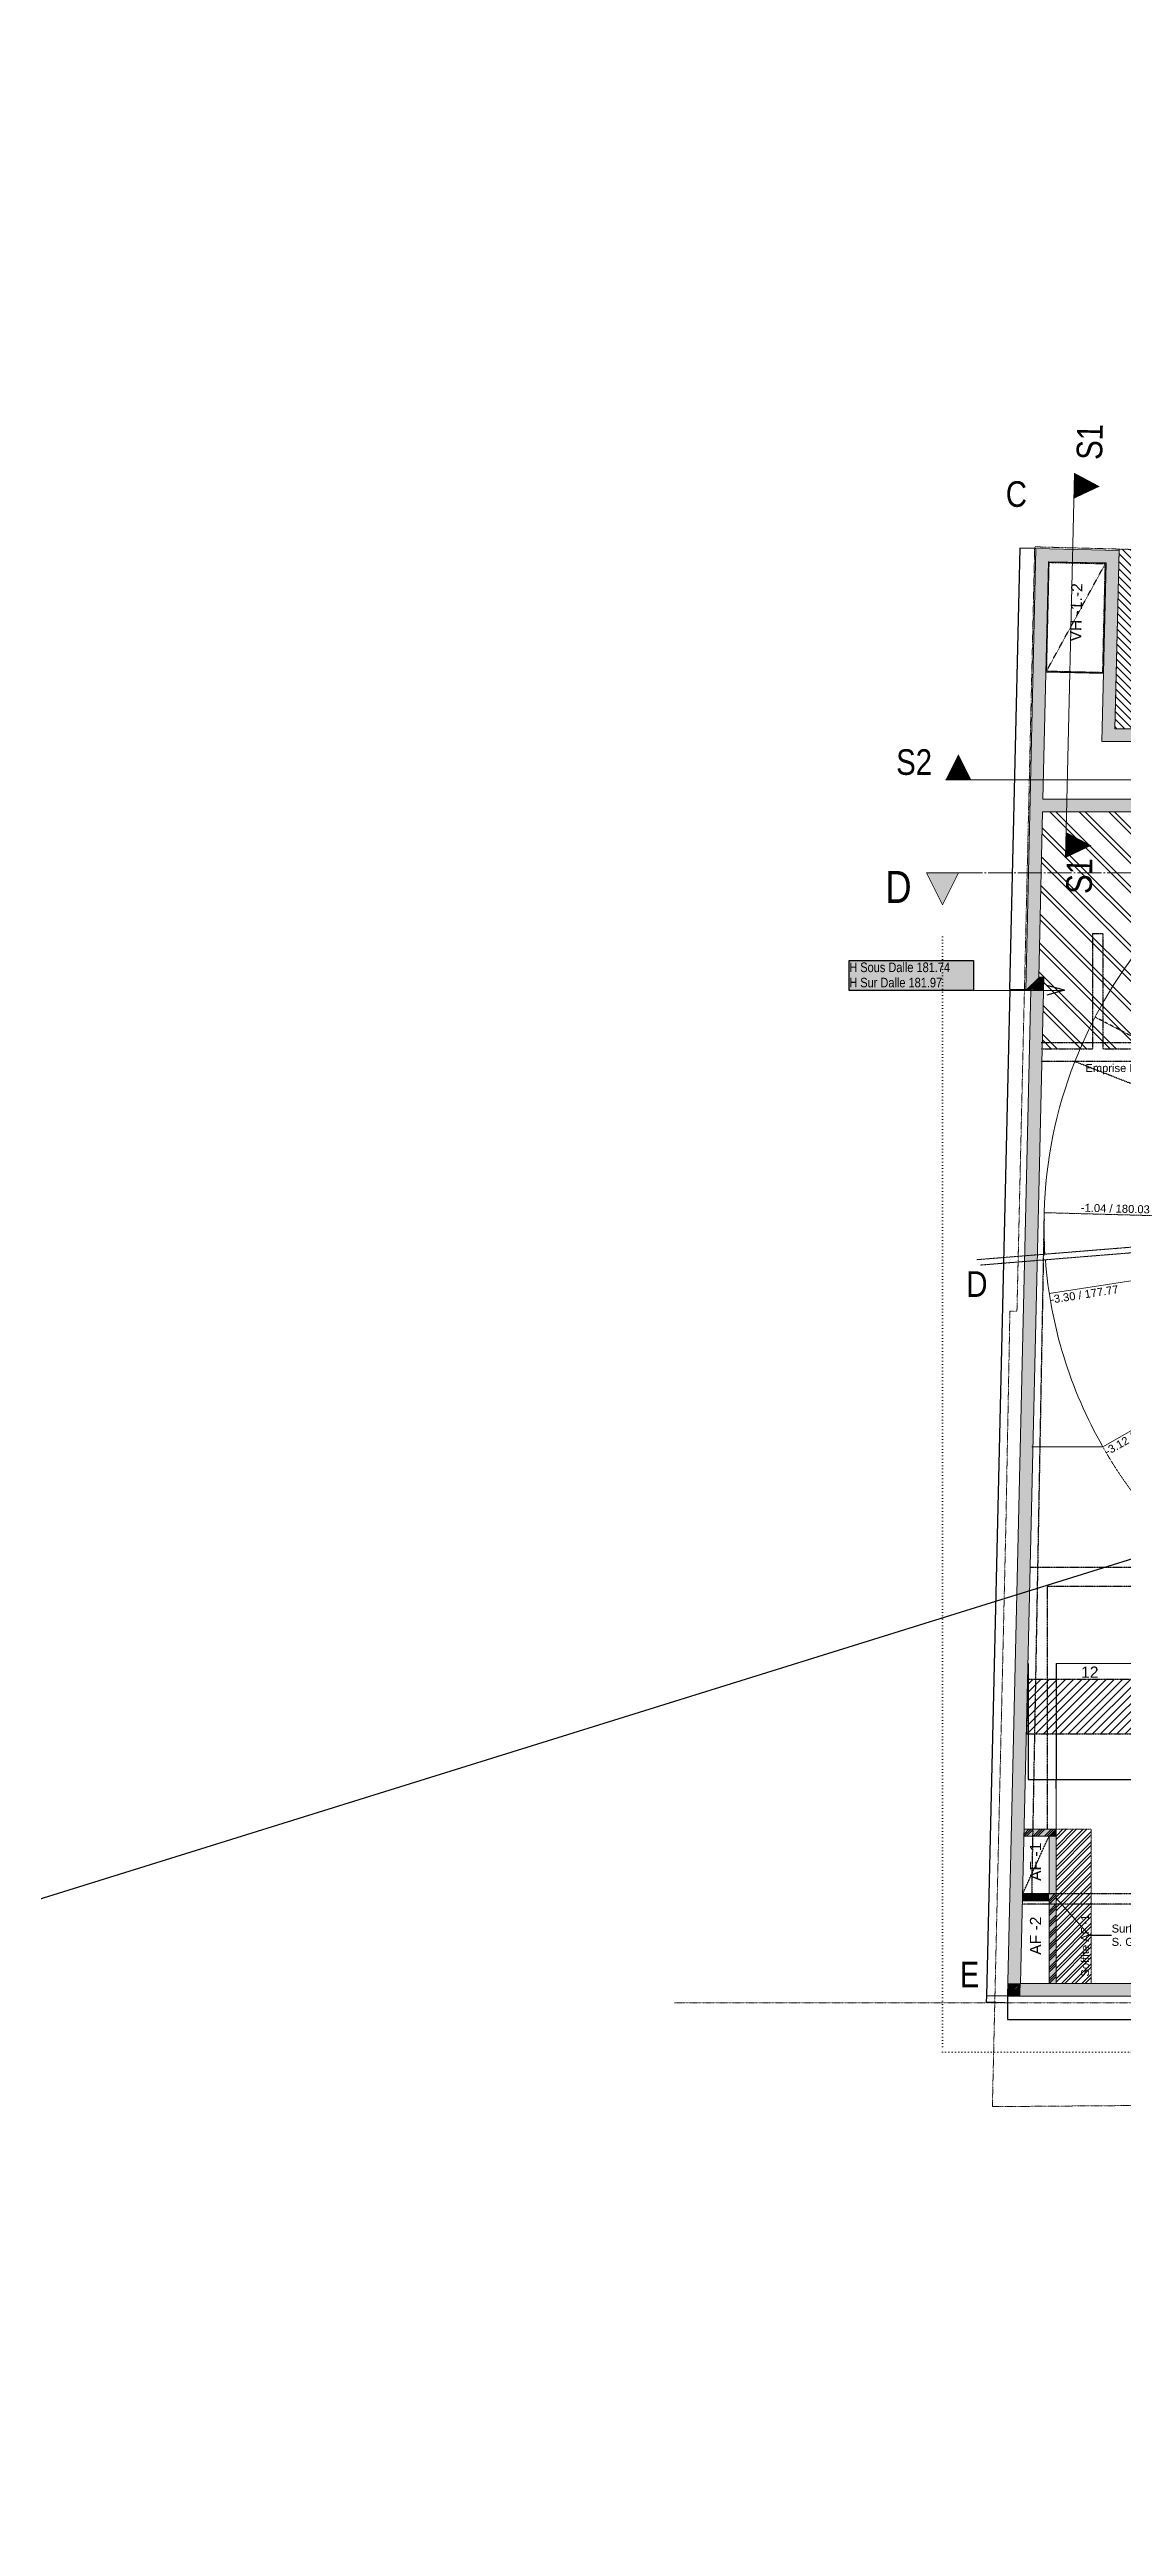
# Model space of a CAD drawing. Header units: centimetres. Extents: x 16433 to 114398, y -50094 to -12305.
# Drawn here: x 54817 to 56495, y -16719 to -12883 of the extents above; entities that cross this region are included whole.
import ezdxf

# ---------------------------------------------------------------- set-up
doc = ezdxf.new("R2010")
doc.units = ezdxf.units.CM
doc.header["$LTSCALE"] = 0.5
for name, pattern in [('Axe 15', [0.88, 0.75, -0.065, 0, -0.065]), ('Mixte 15', [0.93, 0.75, -0.065, 0.05, -0.065]), ('Mixte 8_2 tirets', [0.695, 0.4, -0.065, 0.05, -0.065, 0.05, -0.065]), ('Pointillé 1', [0.09, 0.05, -0.04]), ('Pointillé 1_5', [0.125, 0.075, -0.05]), ('Pointillé 2', [0.165, 0.1, -0.065]), ('Pointillé 3', [0.25, 0.15, -0.1]), ('Points 2', [0.1, 0, -0.1])]:
    doc.linetypes.add(name, pattern=pattern)
doc.layers.get('0').update_dxf_attribs({"linetype": 'CONTINUOUS'})
doc.layers.get('DEFPOINTS').update_dxf_attribs({"linetype": 'CONTINUOUS'})
for name, color, linetype in [('01_poch_murs', 253, 'CONTINUOUS'), ('1  Fenetres', 7, 'CONTINUOUS'), ('1  Hachures', 7, 'CONTINUOUS'), ('1  Hachures_coupées', 7, 'CONTINUOUS'), ('1  Hachures_recouvr', 7, 'CONTINUOUS'), ('1  MURS', 7, 'CONTINUOUS'), ('6 COMPL 2D', 7, 'CONTINUOUS'), ('6 Compl 2D 2 Détails', 7, 'CONTINUOUS'), ('6 Traits de Coupes', 7, 'CONTINUOUS'), ('7 ABORDS', 7, 'CONTINUOUS'), ('8  TEXTES', 7, 'CONTINUOUS'), ('8 Text 2 Détails', 7, 'CONTINUOUS'), ('9  COTATIONS', 7, 'CONTINUOUS')]:
    doc.layers.add(name, color=color, linetype=linetype)
doc.styles.get("Standard").update_dxf_attribs({"font": 'arial.ttf'})
doc.styles.add('STYLE_GENERE_1', font='')
doc.styles.add('STYLE_GENERE_2', font='')
doc.styles.add('STYLE_GENERE_3', font='')
doc.styles.get('STYLE_GENERE_1').set_extended_font_data('Arial Occidental')
doc.styles.get('STYLE_GENERE_2').set_extended_font_data('Univers LT 57 Condensed')
doc.styles.get('STYLE_GENERE_3').set_extended_font_data('Arial Occidental')
doc.dimstyles.new('STYLE_GENERE__2', dxfattribs={"dimtxt": 0.1, "dimasz": 0.095, "dimexe": 0.18, "dimexo": 0, "dimgap": 0.09, "dimtad": 1, "dimtih": 1, "dimtoh": 1, "dimdec": 0, "dimlfac": 100, "dimzin": 0, "dimdsep": 46, "dimtxsty": 'STYLE_GENERE_3', "dimblk": 'ARROWHEAD_7', "dimblk1": 'ARROWHEAD_7', "dimblk2": 'ARROWHEAD_7', "dimcen": 0.09, "dimclrd": 7, "dimclre": 7, "dimclrt": 256, "dimadec": 1, "dimazin": 0, "dimtfac": 1, "dimtdec": 4, "dimtmove": 0, "dimatfit": 3, "dimfxl": 1, "dimtolj": 1, "dimtzin": 0, "dimarcsym": 0})
doc.dimstyles.new('STYLE_GENERE__4', dxfattribs={"dimtxt": 0.1, "dimasz": 0.095, "dimexe": 0.18, "dimexo": 0, "dimgap": 0.09, "dimtad": 1, "dimdec": 0, "dimlfac": 100, "dimzin": 0, "dimdsep": 46, "dimtxsty": 'STYLE_GENERE_3', "dimblk": 'ARROWHEAD_7', "dimblk1": 'ARROWHEAD_7', "dimblk2": 'ARROWHEAD_7', "dimcen": 0.09, "dimclrd": 7, "dimclre": 7, "dimclrt": 256, "dimadec": 1, "dimazin": 0, "dimtfac": 1, "dimtdec": 4, "dimtmove": 0, "dimatfit": 3, "dimfxl": 1, "dimtolj": 1, "dimtzin": 0, "dimarcsym": 0})
doc.dimstyles.new('STYLE_GENERE__5', dxfattribs={"dimtxt": 0.1, "dimasz": 0.095, "dimexe": 0.18, "dimexo": 0, "dimgap": 0.09, "dimtad": 1, "dimdec": 0, "dimlfac": 100, "dimzin": 0, "dimdsep": 46, "dimtxsty": 'STYLE_GENERE_3', "dimblk": 'ARROWHEAD_7', "dimblk1": 'ARROWHEAD_7', "dimblk2": 'ARROWHEAD_7', "dimcen": 0.09, "dimclrd": 7, "dimclre": 7, "dimclrt": 256, "dimadec": 1, "dimazin": 0, "dimtfac": 1, "dimtdec": 4, "dimtmove": 2, "dimatfit": 3, "dimfxl": 1, "dimtolj": 1, "dimtzin": 0, "dimarcsym": 0})
doc.dimstyles.new('STYLE_GENERE__7', dxfattribs={"dimtxt": 0.18, "dimasz": 0.1368, "dimexe": 0.18, "dimexo": 0.0625, "dimgap": 0.09, "dimtad": 0, "dimtih": 1, "dimtoh": 1, "dimdec": 4, "dimzin": 0, "dimdsep": 46, "dimtxsty": 'Standard', "dimcen": 0.09, "dimadec": 0, "dimazin": 0, "dimtfac": 1, "dimtdec": 4, "dimtmove": 0, "dimatfit": 3, "dimldrblk": 'ARROWHEAD_5', "dimfxl": 1, "dimtolj": 1, "dimtzin": 0, "dimarcsym": 0})
pattern_1 = [(45, (0, 0), (-0.0883883, 0.0883883), []), (45, (-0.01768, 0.01768), (-0.0883883, 0.0883883), []), (45, (-0.03536, 0.03536), (-0.0883883, 0.0883883), [])]

# ---------------------------------------------------------------- blocks, each defined once
blk = doc.blocks.new('Hachure_38_2', base_point=(0, 0))
at = {"layer": '1  Hachures', "linetype": 'Continuous', "lineweight": 0, "true_color": 0x969696}
h = blk.add_hatch(dxfattribs=at)
h.set_pattern_fill('BRIQUE_CIMENT_0002', color=252, style=0, pattern_type=2)
h.set_pattern_definition([(135, (0, 0), (0.06010408, 0.06010408), [])])
h.paths.add_polyline_path([(2.325, 22.205), (2.311, 21.605), (11.812, 21.605), (11.812, 22.005), (11.812, 22.455), (22.212, 22.455), (22.212, 19.345), (23.032, 19.345), (23.032, 17.255), (25.17, 17.255), (25.164, 17.392), (25.164, 17.395), (25.271, 17.4), (25.001, 22.603), (25.213, 22.614), (25.16, 23.806), (2.377, 24.411)], flags=0)
at = {"layer": '1  Hachures', "color": 53, "linetype": 'Continuous', "lineweight": 0, "true_color": 0xd1d168}
for p, q in [((2.377, 24.411), (2.325, 22.205)), ((25.16, 23.806), (2.377, 24.411)), ((25.213, 22.614), (25.16, 23.806)), ((11.812, 22.005), (11.812, 22.455)), ((11.812, 22.455), (22.212, 22.455)), ((22.212, 22.455), (22.212, 19.345)), ((25.001, 22.603), (25.213, 22.614)), ((25.271, 17.4), (25.001, 22.603)), ((2.325, 22.205), (2.311, 21.605)), ((11.812, 21.605), (11.812, 22.005)), ((2.311, 21.605), (11.812, 21.605)), ((22.212, 19.345), (23.032, 19.345)), ((23.032, 19.345), (23.032, 17.255)), ((25.164, 17.395), (25.271, 17.4)), ((25.164, 17.392), (25.164, 17.395)), ((25.17, 17.255), (25.164, 17.392)), ((23.032, 17.255), (25.17, 17.255))]:
    blk.add_line(p, q, dxfattribs=at)
at = {"layer": '1  Hachures', "color": 18, "linetype": 'Continuous', "lineweight": 0, "insert": (10.002, 22.93), "char_height": 0.05, "attachment_point": 7, "style": 'STYLE_GENERE_1'}
blk.add_mtext('{59,31 m\\A1{\\H0.7x;\\S2^  ;}}', dxfattribs=at)
blk = doc.blocks.new('Mur_342_2', base_point=(0.631, 1.805))
at = {"layer": '1  Hachures_coupées', "linetype": 'Continuous', "lineweight": 0, "true_color": 0x8080c0}
for points in [[(0.836, 2.005), (0.631, 1.805), (0.831, 1.805)], [(0.831, 1.805), (9.28, 1.805), (9.28, 2.005), (0.836, 2.005)], [(12.16, 2.005), (9.46, 2.005), (9.46, 1.805), (12.16, 1.805)], [(12.34, 2.005), (12.16, 2.005), (12.16, 1.805), (12.34, 1.805)], [(16.97, 2.005), (12.34, 2.005), (12.34, 1.805), (16.97, 1.805)], [(17.15, 2.005), (16.97, 2.005), (16.97, 1.805), (17.15, 1.805)], [(20.45, 2.005), (17.15, 2.005), (17.15, 1.805), (20.45, 1.805)], [(20.65, 2.005), (20.45, 2.005), (20.45, 1.805), (20.65, 1.805)], [(25.846, 2.005), (20.65, 2.005), (20.65, 1.805), (25.855, 1.805)], [(26.106, 1.805), (25.846, 2.005), (25.855, 1.805)]]:
    blk.add_hatch(color=163, dxfattribs=at).paths.add_polyline_path(points, flags=0)
at = {"layer": '1  MURS', "color": 5, "linetype": 'Continuous', "lineweight": 0}
for p, q in [((9.28, 2.005), (0.836, 2.005)), ((12.16, 2.005), (9.46, 2.005)), ((16.97, 2.005), (12.34, 2.005)), ((20.45, 2.005), (17.15, 2.005)), ((25.846, 2.005), (20.65, 2.005)), ((0.631, 1.805), (0.831, 1.805)), ((0.831, 1.805), (9.28, 1.805)), ((9.46, 1.805), (25.855, 1.805)), ((26.106, 1.805), (25.855, 1.805))]:
    blk.add_line(p, q, dxfattribs=at)
blk = doc.blocks.new('Baie Fenêtre libre')
at = {"layer": '1  Hachures', "linetype": 'Continuous', "lineweight": 0}
blk.add_hatch(color=255, dxfattribs=at).paths.add_polyline_path([(0.45, 0), (0.45, 0.11), (-0.45, 0.11), (-0.45, 0)], flags=0)
at = {"layer": '1  Fenetres', "color": 212, "linetype": 'Continuous', "lineweight": 0, "true_color": 0xcb00cc}
for p, q in [((-0.45, 0), (-0.45, 0.11)), ((0.45, 0), (0.45, 0.11))]:
    blk.add_line(p, q, dxfattribs=at)
at = {"layer": '1  Fenetres', "color": 30, "linetype": 'Continuous', "lineweight": 0, "true_color": 0xff9224}
for p, q in [((-0.45, 0.11), (0.45, 0.11)), ((-0.45, 0), (0.45, 0))]:
    blk.add_line(p, q, dxfattribs=at)
blk = doc.blocks.new('Mur_194_2', base_point=(1.39, 2.005))
at = {"layer": '1  Hachures_coupées', "linetype": 'Continuous', "lineweight": 0, "true_color": 0x70e800}
for points in [[(1.28, 4.305), (1.39, 4.305), (1.39, 4.415)], [(1.28, 2.005), (1.39, 2.005), (1.39, 3.405), (1.28, 3.405)]]:
    blk.add_hatch(color=70, dxfattribs=at).paths.add_polyline_path(points, flags=0)
at = {"layer": '1  Hachures_coupées', "linetype": 'Continuous', "lineweight": 0}
h = blk.add_hatch(dxfattribs=at)
h.set_pattern_fill('ALUMINIUM_0002', color=135, style=0, pattern_type=2)
h.set_pattern_definition(pattern_1)
h.paths.add_polyline_path([(1.28, 4.305), (1.39, 4.305), (1.39, 4.415)], flags=0)
h = blk.add_hatch(dxfattribs=at)
h.set_pattern_fill('ALUMINIUM_0002', color=135, style=0, pattern_type=2)
h.set_pattern_definition(pattern_1)
h.paths.add_polyline_path([(1.28, 2.005), (1.39, 2.005), (1.39, 3.405), (1.28, 3.405)], flags=0)
at = {"layer": '1  MURS', "color": 212, "linetype": 'Continuous', "lineweight": 0, "true_color": 0xcb00cc}
for p, q in [((1.39, 4.305), (1.39, 4.415)), ((1.28, 3.295), (1.28, 2.005)), ((1.39, 2.005), (1.39, 3.405)), ((1.28, 2.005), (1.39, 2.005))]:
    blk.add_line(p, q, dxfattribs=at)
at = {"layer": '1  Fenetres', "color": 18, "linetype": 'Continuous', "lineweight": 0, "rotation": 270}
blk.add_blockref('Baie Fenêtre libre', (1.28, 3.855), dxfattribs=at)
blk = doc.blocks.new('Mur_192_2', base_point=(1.39, 3.295))
at = {"layer": '1  Hachures_coupées', "linetype": 'Continuous', "lineweight": 0, "true_color": 0x70e800}
blk.add_hatch(color=70, dxfattribs=at).paths.add_polyline_path([(1.28, 3.405), (0.869, 3.405), (0.866, 3.295), (1.28, 3.295)], flags=0)
at = {"layer": '1  Hachures_coupées', "linetype": 'Continuous', "lineweight": 0}
h = blk.add_hatch(dxfattribs=at)
h.set_pattern_fill('ALUMINIUM_0002', color=135, style=0, pattern_type=2)
h.set_pattern_definition(pattern_1)
h.paths.add_polyline_path([(1.28, 3.405), (0.869, 3.405), (0.866, 3.295), (1.28, 3.295)], flags=0)
at = {"layer": '1  MURS', "color": 212, "linetype": 'Continuous', "lineweight": 0, "true_color": 0xcb00cc}
for p, q in [((0.869, 3.405), (0.866, 3.295)), ((0.866, 3.295), (1.28, 3.295)), ((1.28, 3.405), (0.869, 3.405))]:
    blk.add_line(p, q, dxfattribs=at)
blk = doc.blocks.new('Mur_1247_2', base_point=(1.39, 4.305))
at = {"layer": '1  Hachures_coupées', "linetype": 'Continuous', "lineweight": 0, "true_color": 0x70e800}
blk.add_hatch(color=70, dxfattribs=at).paths.add_polyline_path([(1.39, 4.415), (0.892, 4.415), (0.889, 4.305), (1.28, 4.305)], flags=0)
at = {"layer": '1  Hachures_coupées', "linetype": 'Continuous', "lineweight": 0}
h = blk.add_hatch(dxfattribs=at)
h.set_pattern_fill('ALUMINIUM_0002', color=135, style=0, pattern_type=2)
h.set_pattern_definition(pattern_1)
h.paths.add_polyline_path([(1.39, 4.415), (0.892, 4.415), (0.889, 4.305), (1.28, 4.305)], flags=0)
at = {"layer": '1  MURS', "color": 212, "linetype": 'Continuous', "lineweight": 0, "true_color": 0xcb00cc}
for p, q in [((0.892, 4.415), (0.889, 4.305)), ((0.889, 4.305), (1.28, 4.305)), ((1.39, 4.415), (0.892, 4.415))]:
    blk.add_line(p, q, dxfattribs=at)
blk = doc.blocks.new('Mur_182_2', base_point=(2.172, 24.195))
at = {"layer": '1  Hachures_coupées', "linetype": 'Continuous', "lineweight": 0, "true_color": 0x8080c0}
blk.add_hatch(color=163, dxfattribs=at).paths.add_polyline_path([(2.376, 24.39), (1.076, 24.42), (1.272, 24.215), (2.172, 24.195)], flags=0)
at = {"layer": '1  MURS', "color": 5, "linetype": 'Continuous', "lineweight": 0}
for p, q in [((2.376, 24.39), (1.076, 24.42)), ((1.272, 24.215), (2.172, 24.195))]:
    blk.add_line(p, q, dxfattribs=at)
blk = doc.blocks.new('Mur_180_2', base_point=(2.172, 24.195))
at = {"layer": '1  Hachures_coupées', "linetype": 'Continuous', "lineweight": 0, "true_color": 0x8080c0}
blk.add_hatch(color=163, dxfattribs=at).paths.add_polyline_path([(2.172, 24.195), (2.107, 21.405), (2.311, 21.605), (2.376, 24.39)], flags=0)
at = {"layer": '1  MURS', "color": 5, "linetype": 'Continuous', "lineweight": 0}
for p, q in [((2.172, 24.195), (2.107, 21.405)), ((2.311, 21.605), (2.376, 24.39))]:
    blk.add_line(p, q, dxfattribs=at)
blk = doc.blocks.new('Mur_2203_2', base_point=(2.107, 21.405))
at = {"layer": '1  Hachures_coupées', "linetype": 'Continuous', "lineweight": 0, "true_color": 0x8080c0}
blk.add_hatch(color=163, dxfattribs=at).paths.add_polyline_path([(2.107, 21.405), (12.012, 21.405), (11.812, 21.605), (2.311, 21.605)], flags=0)
at = {"layer": '1  MURS', "color": 5, "linetype": 'Continuous', "lineweight": 0}
for p, q in [((11.812, 21.605), (2.311, 21.605)), ((2.107, 21.405), (12.012, 21.405))]:
    blk.add_line(p, q, dxfattribs=at)
blk = doc.blocks.new('Mur_2204_2', base_point=(0.981, 20.305))
at = {"layer": '1  Hachures_coupées', "linetype": 'Continuous', "lineweight": 0, "true_color": 0x8080c0}
blk.add_hatch(color=163, dxfattribs=at).paths.add_polyline_path([(1.181, 20.305), (4.854, 20.305), (4.854, 20.505), (1.186, 20.505)], flags=0)
at = {"layer": '1  MURS', "color": 5, "linetype": 'Continuous', "lineweight": 0}
for p, q in [((4.854, 20.505), (1.186, 20.505)), ((4.854, 20.305), (4.854, 20.505)), ((1.181, 20.305), (4.854, 20.305))]:
    blk.add_line(p, q, dxfattribs=at)
blk = doc.blocks.new('Mur_312_2', base_point=(1.072, 24.22))
at = {"layer": '1  Hachures_coupées', "linetype": 'Continuous', "lineweight": 0, "true_color": 0x8080c0}
blk.add_hatch(color=163, dxfattribs=at).paths.add_polyline_path([(1.076, 24.42), (0.916, 17.528), (1.121, 17.724), (1.272, 24.215)], flags=0)
at = {"layer": '1  MURS', "color": 5, "linetype": 'Continuous', "lineweight": 0}
for p, q in [((1.076, 24.42), (0.916, 17.528)), ((1.186, 20.505), (1.272, 24.215)), ((1.121, 17.724), (1.181, 20.305))]:
    blk.add_line(p, q, dxfattribs=at)
blk = doc.blocks.new('Mur_294_2', base_point=(1.001, 17.726))
at = {"layer": '1  Hachures_coupées', "linetype": 'Continuous', "lineweight": 0, "true_color": 0x8080c0}
for points in [[(1.196, 17.522), (1.201, 17.722), (0.996, 17.527)], [(0.836, 2.005), (1.196, 17.522), (0.996, 17.527), (0.636, 2.005)], [(0.631, 1.805), (0.836, 2.005), (0.636, 2.005)]]:
    blk.add_hatch(color=163, dxfattribs=at).paths.add_polyline_path(points, flags=0)
at = {"layer": '1  MURS', "color": 5, "linetype": 'Continuous', "lineweight": 0}
for p, q in [((0.836, 2.005), (1.201, 17.722)), ((0.996, 17.527), (0.631, 1.805))]:
    blk.add_line(p, q, dxfattribs=at)
blk = doc.blocks.new('Mur_101_2', base_point=(0.921, 17.728))
at = {"layer": '1  Hachures_coupées', "linetype": 'Continuous', "lineweight": 0, "true_color": 0x8080c0}
for points in [[(0.996, 17.527), (1.201, 17.722), (1.121, 17.724), (0.998, 17.607)], [(0.998, 17.607), (0.916, 17.528), (0.996, 17.527)]]:
    blk.add_hatch(color=163, dxfattribs=at).paths.add_polyline_path(points, flags=0)
at = {"layer": '1  MURS', "color": 5, "linetype": 'Continuous', "lineweight": 0}
for p, q in [((1.201, 17.722), (1.121, 17.724)), ((0.916, 17.528), (0.996, 17.527))]:
    blk.add_line(p, q, dxfattribs=at)
blk = doc.blocks.new('Ligne_629_2', base_point=(0.101, 17.515))
at = {"layer": '6 COMPL 2D', "linetype": 'Continuous'}
for p, q in [((0.101, 17.515), (1.525, 17.52)), ((1.525, 17.52), (1.245, 17.594)), ((1.525, 17.52), (1.246, 17.444))]:
    blk.add_line(p, q, dxfattribs=at)
blk = doc.blocks.new('ARROWHEAD_7')
at = {"color": 0, "linetype": 'Continuous', "lineweight": 0}
for p, q in [((0, 0), (-1, 0)), ((-0.25, 0), (0.25, 0)), ((0, -0.25), (0, 0.25))]:
    blk.add_line(p, q, dxfattribs=at)
blk.add_circle((0, 0), 0.25, dxfattribs=at)
blk = doc.blocks.new('*D689')
at = {"layer": '9  COTATIONS', "color": 7, "linetype": 'Continuous', "lineweight": -2, "transparency": 16777216}
for p, q in [((56314.9, -15924.3), (56314.9, -15960.5)), ((58862.3, -15924.3), (58862.3, -15960.5)), ((56315, -15960.3), (58862.2, -15960.3))]:
    blk.add_line(p, q, dxfattribs=at)
at = {"layer": 'DEFPOINTS', "color": 0, "linetype": 'Continuous', "transparency": 16777216}
for p in [(56314.9, -15924.3), (58862.3, -15924.3), (58862.3, -15960.3)]:
    blk.add_point(p, dxfattribs=at)
at = {"layer": '9  COTATIONS', "color": 7, "linetype": 'Continuous', "lineweight": -2, "transparency": 16777216, "xscale": 0.095, "yscale": 0.095, "zscale": 0.095, "rotation": 180}
blk.add_blockref('ARROWHEAD_7', (56314.9, -15960.3), dxfattribs=at)
at = {"layer": '9  COTATIONS', "color": 7, "linetype": 'Continuous', "lineweight": -2, "transparency": 16777216, "xscale": 0.095, "yscale": 0.095, "zscale": 0.095}
blk.add_blockref('ARROWHEAD_7', (58862.3, -15960.3), dxfattribs=at)
at = {"layer": '9  COTATIONS', "color": 194, "linetype": 'Continuous', "true_color": 0x50009f, "transparency": 16777216, "insert": (57588.6, -15960.2), "char_height": 0.1, "attachment_point": 5, "style": 'STYLE_GENERE_3'}
blk.add_mtext('\\A1;254742', dxfattribs=at)
blk = doc.blocks.new('*D690')
at = {"layer": '9  COTATIONS', "color": 7, "linetype": 'Continuous', "lineweight": -2, "transparency": 16777216}
for p, q in [((56318.5, -14352.3), (56282, -15923.5)), ((56351.4, -14353), (56318.3, -14352.2)), ((56314.9, -15924.3), (56281.8, -15923.5))]:
    blk.add_line(p, q, dxfattribs=at)
at = {"layer": 'DEFPOINTS', "color": 0, "linetype": 'Continuous', "transparency": 16777216}
for p in [(56351.4, -14353), (56282, -15923.6), (56314.9, -15924.3)]:
    blk.add_point(p, dxfattribs=at)
at = {"layer": '9  COTATIONS', "color": 7, "linetype": 'Continuous', "lineweight": -2, "transparency": 16777216, "xscale": 0.095, "yscale": 0.095, "zscale": 0.095}
for p, rotation in [((56318.5, -14352.3), 88.66972917960341), ((56282, -15923.6), 268.6697291796034)]:
    blk.add_blockref('ARROWHEAD_7', p, dxfattribs=dict(at, rotation=rotation))
at = {"layer": '9  COTATIONS', "color": 194, "linetype": 'Continuous', "true_color": 0x50009f, "transparency": 16777216, "insert": (56300.1, -15137.9), "char_height": 0.1, "attachment_point": 5, "rotation": 88.6697, "style": 'STYLE_GENERE_3'}
blk.add_mtext('\\A1;157172', dxfattribs=at)
blk = doc.blocks.new('*D691')
at = {"layer": '9  COTATIONS', "color": 7, "linetype": 'Continuous', "lineweight": -2, "transparency": 16777216}
for p, q in [((56310.6, -15934.3), (56281.6, -15933.6)), ((56314.9, -15924.3), (56281.8, -15923.5)), ((56282, -15923.6), (56281.8, -15933.5))]:
    blk.add_line(p, q, dxfattribs=at)
at = {"layer": 'DEFPOINTS', "color": 0, "linetype": 'Continuous', "transparency": 16777216}
for p in [(56281.8, -15933.6), (56310.6, -15934.3), (56314.9, -15924.3)]:
    blk.add_point(p, dxfattribs=at)
at = {"layer": '9  COTATIONS', "color": 7, "linetype": 'Continuous', "lineweight": -2, "transparency": 16777216, "xscale": 0.095, "yscale": 0.095, "zscale": 0.095}
for p, rotation in [((56281.8, -15933.6), 268.6697291796034), ((56282, -15923.6), 88.66972917960341)]:
    blk.add_blockref('ARROWHEAD_7', p, dxfattribs=dict(at, rotation=rotation))
at = {"layer": '9  COTATIONS', "color": 194, "linetype": 'Continuous', "true_color": 0x50009f, "transparency": 16777216, "insert": (56281.7, -15928.6), "char_height": 0.1, "attachment_point": 5, "rotation": 88.6697, "style": 'STYLE_GENERE_3'}
blk.add_mtext('\\A1;1008', dxfattribs=at)
blk = doc.blocks.new('*D726')
at = {"layer": '9  COTATIONS', "color": 7, "linetype": 'Continuous', "lineweight": -2, "transparency": 16777216}
for p, q in [((56318.5, -14351.3), (56334.5, -13662.3)), ((56359.4, -13662.8), (56334.4, -13662.2)), ((56343.4, -14352), (56318.3, -14351.4))]:
    blk.add_line(p, q, dxfattribs=at)
at = {"layer": 'DEFPOINTS', "color": 0, "linetype": 'Continuous', "transparency": 16777216}
for p in [(56334.5, -13662.2), (56359.4, -13662.8), (56343.4, -14352)]:
    blk.add_point(p, dxfattribs=at)
at = {"layer": '9  COTATIONS', "color": 7, "linetype": 'Continuous', "lineweight": -2, "transparency": 16777216, "xscale": 0.095, "yscale": 0.095, "zscale": 0.095}
for p, rotation in [((56334.5, -13662.2), 88.66762170919), ((56318.5, -14351.4), 268.66762170919)]:
    blk.add_blockref('ARROWHEAD_7', p, dxfattribs=dict(at, rotation=rotation))
at = {"layer": '9  COTATIONS', "color": 194, "linetype": 'Continuous', "true_color": 0x50009f, "transparency": 16777216, "insert": (56326.4, -14006.8), "char_height": 0.1, "attachment_point": 5, "rotation": 88.6676, "style": 'STYLE_GENERE_3'}
blk.add_mtext('\\A1;68934', dxfattribs=at)
blk = doc.blocks.new('Plan de coupe_1_2', base_point=(-0.386, 19.355))
at = {"layer": '1  Hachures', "linetype": 'Continuous', "lineweight": 0, "true_color": 0x828282}
for points in [[(-0.636, 19.355), (-0.136, 19.355), (-0.386, 18.855)], [(27.139, 19.355), (26.639, 19.355), (26.889, 18.855)]]:
    blk.add_hatch(color=8, dxfattribs=at).paths.add_polyline_path(points, flags=0)
at = {"layer": '6 Traits de Coupes', "color": 8, "linetype": 'Continuous', "lineweight": 0, "true_color": 0x828282}
for p, q in [((-0.636, 19.355), (-0.136, 19.355)), ((-0.386, 18.855), (-0.636, 19.355)), ((-0.136, 19.355), (-0.386, 18.855)), ((27.139, 19.355), (26.639, 19.355)), ((26.639, 19.355), (26.889, 18.855)), ((26.889, 18.855), (27.139, 19.355))]:
    blk.add_line(p, q, dxfattribs=at)
at = {"layer": '6 Traits de Coupes', "color": 142, "linetype": 'Mixte 15', "lineweight": 0, "true_color": 0x009de0}
blk.add_line((-0.136, 19.355), (26.639, 19.355), dxfattribs=at)
at = {"layer": '6 Traits de Coupes', "color": 142, "linetype": 'Points 2', "lineweight": 0, "true_color": 0x009de0}
for p, q in [((-0.386, 18.355), (-0.386, 0.933)), ((26.889, 0.933), (26.889, 18.355)), ((-0.386, 0.933), (26.889, 0.933))]:
    blk.add_line(p, q, dxfattribs=at)
at = {"layer": '6 Traits de Coupes', "color": 8, "linetype": 'Continuous', "lineweight": 0, "true_color": 0x828282, "char_height": 0.5, "attachment_point": 7, "style": 'STYLE_GENERE_2'}
for insert in [(-1.28, 18.884), (27.289, 18.884)]:
    blk.add_mtext('{D}', dxfattribs=dict(at, insert=insert))
blk = doc.blocks.new('ARROWHEAD_5')
at = {"color": 0, "linetype": 'Continuous', "lineweight": 0}
blk.add_line((0, 0), (-1, 0), dxfattribs=at)
blk.add_solid([(-1, 0.2679), (0, 0), (-1, -0.2679), (-1, 0.2679)], dxfattribs=at)
blk = doc.blocks.new('*D646')
at = {"layer": '9  COTATIONS', "color": 7, "linetype": 'Continuous', "lineweight": -2, "transparency": 16777216}
for p, q in [((56347, -15404.3), (56347, -15585.7)), ((56390.8, -15404.3), (56390.8, -15585.7)), ((56347.1, -15585.5), (56390.7, -15585.5))]:
    blk.add_line(p, q, dxfattribs=at)
at = {"layer": 'DEFPOINTS', "color": 0, "linetype": 'Continuous', "transparency": 16777216}
for p in [(56347, -15404.3), (56390.8, -15404.3), (56390.8, -15585.5)]:
    blk.add_point(p, dxfattribs=at)
at = {"layer": '9  COTATIONS', "color": 7, "linetype": 'Continuous', "lineweight": -2, "transparency": 16777216, "xscale": 0.095, "yscale": 0.095, "zscale": 0.095, "rotation": 180}
blk.add_blockref('ARROWHEAD_7', (56347, -15585.5), dxfattribs=at)
at = {"layer": '9  COTATIONS', "color": 7, "linetype": 'Continuous', "lineweight": -2, "transparency": 16777216, "xscale": 0.095, "yscale": 0.095, "zscale": 0.095}
blk.add_blockref('ARROWHEAD_7', (56390.8, -15585.5), dxfattribs=at)
at = {"layer": '9  COTATIONS', "color": 194, "linetype": 'Continuous', "true_color": 0x50009f, "transparency": 16777216, "insert": (56368.9, -15585.4), "char_height": 0.1, "attachment_point": 5, "style": 'STYLE_GENERE_3'}
blk.add_mtext('\\A1;4379', dxfattribs=at)
blk = doc.blocks.new('*D647')
at = {"layer": '9  COTATIONS', "color": 7, "linetype": 'Continuous', "lineweight": -2, "transparency": 16777216}
for p, q in [((56390.8, -15404.3), (56390.8, -15585.7)), ((56390.7, -15585.5), (56390.6, -15585.5)), ((56390.8, -15599.9), (56390.8, -15585.3)), ((56390.8, -15585.5), (56391.2, -15585.5))]:
    blk.add_line(p, q, dxfattribs=at)
at = {"layer": 'DEFPOINTS', "color": 0, "linetype": 'Continuous', "transparency": 16777216}
for p in [(56390.8, -15404.3), (56390.8, -15585.5), (56390.8, -15599.9)]:
    blk.add_point(p, dxfattribs=at)
at = {"layer": '9  COTATIONS', "color": 7, "linetype": 'Continuous', "lineweight": -2, "transparency": 16777216, "xscale": 0.095, "yscale": 0.095, "zscale": 0.095}
blk.add_blockref('ARROWHEAD_7', (56390.8, -15585.5), dxfattribs=at)
at = {"layer": '9  COTATIONS', "color": 7, "linetype": 'Continuous', "lineweight": -2, "transparency": 16777216, "xscale": 0.095, "yscale": 0.095, "zscale": 0.095, "rotation": 180}
blk.add_blockref('ARROWHEAD_7', (56390.8, -15585.5), dxfattribs=at)
at = {"layer": '9  COTATIONS', "color": 194, "linetype": 'Continuous', "true_color": 0x50009f, "transparency": 16777216, "insert": (56391.1, -15585.4), "char_height": 0.1, "attachment_point": 5, "style": 'STYLE_GENERE_3'}
blk.add_mtext('\\A1;0', dxfattribs=at)
blk = doc.blocks.new('*D648')
at = {"layer": '9  COTATIONS', "color": 7, "linetype": 'Continuous', "lineweight": -2, "transparency": 16777216}
for p, q in [((56640.8, -15471.8), (56640.8, -15585.7)), ((56390.8, -15599.9), (56390.8, -15585.3)), ((56390.8, -15585.5), (56640.7, -15585.5))]:
    blk.add_line(p, q, dxfattribs=at)
at = {"layer": 'DEFPOINTS', "color": 0, "linetype": 'Continuous', "transparency": 16777216}
for p in [(56640.8, -15471.8), (56390.8, -15599.9), (56640.8, -15585.5)]:
    blk.add_point(p, dxfattribs=at)
at = {"layer": '9  COTATIONS', "color": 7, "linetype": 'Continuous', "lineweight": -2, "transparency": 16777216, "xscale": 0.095, "yscale": 0.095, "zscale": 0.095, "rotation": 180}
blk.add_blockref('ARROWHEAD_7', (56390.8, -15585.5), dxfattribs=at)
at = {"layer": '9  COTATIONS', "color": 7, "linetype": 'Continuous', "lineweight": -2, "transparency": 16777216, "xscale": 0.095, "yscale": 0.095, "zscale": 0.095}
blk.add_blockref('ARROWHEAD_7', (56640.8, -15585.5), dxfattribs=at)
at = {"layer": '9  COTATIONS', "color": 194, "linetype": 'Continuous', "true_color": 0x50009f, "transparency": 16777216, "insert": (56515.8, -15585.4), "char_height": 0.1, "attachment_point": 5, "style": 'STYLE_GENERE_3'}
blk.add_mtext('\\A1;25000', dxfattribs=at)

msp = doc.modelspace()

# ---------------------------------------------------------------- hatches: boundary and pattern name
at = {"layer": '1  Hachures', "linetype": 'Continuous', "lineweight": 0, "true_color": 0x009de0}
for points in [[(56418.678, -13584.897), (56459.128, -13565.808), (56419.607, -13544.861)], [(56258.265, -14024.064), (56238.241, -13984.067), (56218.218, -14024.064)], [(56405.65, -14145.911), (56446.101, -14126.822), (56406.58, -14105.875)]]:
    msp.add_hatch(color=142, dxfattribs=at).paths.add_polyline_path(points, flags=0)
at = {"layer": '1  Hachures', "linetype": 'Continuous', "lineweight": 0, "true_color": 0x828282}
h = msp.add_hatch(dxfattribs=at)
h.set_pattern_fill('ISOLATION_2_0002', color=8, scale=100, style=0, pattern_type=2)
h.set_pattern_definition([(135, (56637.154, -14229.302), (22.981, 22.981), []), (135, (56632.558, -14233.898), (22.981, 22.981), [])])
h.paths.add_polyline_path([(56369.257, -14444.303), (56806.187, -14444.303), (56877.763, -14384.3), (56909.052, -14384.3), (56737.196, -14074.301), (56369.846, -14074.301), (56363.852, -14332.444), (56371.851, -14332.629)], flags=0)
at = {"layer": '1  Hachures_coupées', "linetype": 'Continuous'}
h = msp.add_hatch(dxfattribs=at)
h.set_pattern_fill('BLOC_THERMIQUE_0002', color=256, scale=100, style=0, pattern_type=2)
h.set_pattern_definition([(45, (56251.751, -16104.815), (-6.36396, 6.36396), [])])
h.paths.add_polyline_path([(56344.409, -15514.306), (56640.751, -15514.306), (56640.751, -15429.31), (56346.383, -15429.31)])
at = {"layer": '1  Hachures_recouvr', "linetype": 'Continuous', "lineweight": 0, "true_color": 0x515151}
h = msp.add_hatch(dxfattribs=at)
h.set_pattern_fill('ACIER_0002', color=251, scale=100, style=0, pattern_type=2)
h.set_pattern_definition([(45, (56251.751, -16104.815), (-7.95495, 7.95495), []), (45, (56249.099, -16102.163), (-7.95495, 7.95495), [])])
h.paths.add_polyline_path([(56445.751, -15904.315), (56445.751, -15663.305), (56390.751, -15663.305), (56390.751, -15904.315)])
at = {"layer": '8  TEXTES', "linetype": 'Continuous', "lineweight": 0}
msp.add_hatch(color=255, dxfattribs=at).paths.add_polyline_path([(56067.615, -14306.135), (56261.81, -14306.135), (56261.81, -14353.278), (56067.615, -14353.278)], flags=0)

# ---------------------------------------------------------------- linework, layer by layer
at = {"layer": '01_poch_murs'}
msp.add_line((37832.394, -21056.715), (64082.109, -12882.714), dxfattribs=at)
at = {"layer": '1  Hachures_coupées', "linetype": 'Pointillé 1', "flags": 128}
msp.add_lwpolyline([(56344.409, -15514.306), (56640.751, -15514.306), (56640.751, -15429.31), (56346.383, -15429.31)], close=True, dxfattribs=at)
at = {"layer": '1  Hachures_recouvr', "color": 251, "linetype": 'Pointillé 1_5', "lineweight": 0, "true_color": 0x515151, "flags": 128}
msp.add_lwpolyline([(56445.751, -15904.315), (56445.751, -15663.305), (56390.751, -15663.305), (56390.751, -15904.315)], close=True, dxfattribs=at)
at = {"layer": '6 COMPL 2D', "linetype": 'Pointillé 1_5'}
for p, q in [((56375.957, -13854.251), (56379.903, -13684.297)), ((56375.957, -13854.251), (56467.879, -13686.34)), ((56379.903, -13684.297), (56467.879, -13686.34)), ((56463.933, -13856.294), (56467.879, -13686.34)), ((56375.957, -13854.251), (56463.933, -13856.294)), ((56447.747, -14264.303), (56447.747, -14444.302)), ((56447.747, -14264.303), (56463.747, -14264.303)), ((56463.747, -14264.303), (56463.747, -14444.303)), ((57071.9, -14719.298), (56451.679, -14394.758)), ((56367.257, -14444.303), (56447.747, -14444.303)), ((56367.489, -14434.303), (56818.115, -14434.303)), ((56463.747, -14444.303), (56806.187, -14444.303)), ((56745.751, -14464.302), (56366.792, -14464.302)), ((57071.9, -14719.298), (56419.997, -14464.302)), ((56371.981, -14709.937), (56352.878, -15743.24)), ((56338.651, -15764.305), (56379.751, -15674.305)), ((56745.751, -15764.305), (56338.651, -15764.305)), ((56352.878, -15743.24), (56352.878, -15764.305)), ((56745.751, -15780.305), (56338.288, -15780.305))]:
    msp.add_line(p, q, dxfattribs=at)
at = {"layer": '6 COMPL 2D', "linetype": 'Continuous'}
msp.add_line((56374.934, -13855.227), (56464.909, -13857.317), dxfattribs=at)
at = {"layer": '6 COMPL 2D', "color": 194, "linetype": 'Pointillé 3', "lineweight": 0, "true_color": 0x50009f}
msp.add_line((56672.048, -14708.39), (56372.16, -14700.209), dxfattribs=at)
at = {"layer": '6 COMPL 2D', "color": 194, "linetype": 'Continuous', "lineweight": 0, "true_color": 0x50009f}
msp.add_line((56676.631, -14780.641), (56380.18, -14826.648), dxfattribs=at)
at = {"layer": '6 COMPL 2D', "linetype": 'Pointillé 2'}
for p, q in [((57199.749, -15254.303), (56350.448, -15254.303)), ((56376.906, -15284.303), (56376.906, -15663.305)), ((57199.749, -15284.303), (56376.906, -15284.303))]:
    msp.add_line(p, q, dxfattribs=at)
at = {"layer": '6 COMPL 2D', "color": 194, "linetype": 'Continuous', "lineweight": 0, "true_color": 0x50009f}
for start, end in [(90, 158.636691), (158.636691, 178.437331), (178.437331, 183.748043), (184.468062, 209.669484)]:
    msp.add_arc((57071.9, -14719.298), 700, start, end, dxfattribs=at)
at = {"layer": '6 COMPL 2D', "color": 194, "linetype": 'Pointillé 3', "lineweight": 0, "true_color": 0x50009f}
msp.add_arc((57071.9, -14719.298), 700, 209.669484, 231.931565, dxfattribs=at)
at = {"layer": '6 Compl 2D 2 Détails', "color": 18, "linetype": 'Axe 15', "lineweight": 0}
for p, q in [((56838.602, -14727.327), (56266.978, -14773.688)), ((56844.054, -14735.71), (56272.43, -14782.071))]:
    msp.add_line(p, q, dxfattribs=at)
at = {"layer": '6 Compl 2D 2 Détails', "color": 194, "linetype": 'Continuous', "lineweight": 0, "true_color": 0x50009f}
for p, q in [((56724.341, -14917.297), (56463.673, -15065.796)), ((56463.673, -15065.796), (56352.823, -15065.796))]:
    msp.add_line(p, q, dxfattribs=at)
at = {"layer": '6 Compl 2D 2 Détails', "color": 18, "linetype": 'Continuous', "lineweight": 0}
for p in [(56390.751, -15904.3), (57179.751, -15404.31)]:
    msp.add_line(p, (56390.751, -15404.31), dxfattribs=at)
at = {"layer": '7 ABORDS', "color": 30, "linetype": 'Mixte 8_2 tirets', "lineweight": 0, "true_color": 0xf5970a, "flags": 128}
msp.add_lwpolyline([(58767.665, -13724.18), (58865.704, -15934.304), (58871.942, -16076.182), (56291.259, -16096.631), (56312.468, -15182.993), (56318.661, -14853.963), (56329.658, -14854.229), (56357.43, -13660.19)], close=True, dxfattribs=at)
msp.add_lwpolyline([(58865.773, -15934.305), (55794.585, -15934.305)], dxfattribs=at)
at = {"layer": '8  TEXTES', "linetype": 'Continuous', "flags": 128}
msp.add_lwpolyline([(56067.615, -14306.135), (56261.81, -14306.135), (56261.81, -14353.278), (56067.615, -14353.278)], close=True, dxfattribs=at)
at = {"layer": '8 Text 2 Détails', "color": 142, "linetype": 'Continuous', "lineweight": 0, "true_color": 0x009de0}
for p, q in [((56419.607, -13544.861), (56405.65, -14145.911)), ((56218.218, -14024.064), (57547.425, -14024.064))]:
    msp.add_line(p, q, dxfattribs=at)

# ---------------------------------------------------------------- block references
at = {"layer": '1  Hachures', "color": 252, "linetype": 'Continuous', "lineweight": 0, "true_color": 0x969696, "xscale": 100, "yscale": 100, "zscale": 100}
msp.add_blockref('Hachure_38_2', (56251.751, -16104.815), dxfattribs=at)
at = {"layer": '1  MURS', "color": 5, "lineweight": 0, "xscale": 100, "yscale": 100, "zscale": 100}
for name, p in [('Mur_312_2', (56358.932, -13682.809)), ('Mur_182_2', (56468.902, -13685.363)), ('Mur_180_2', (56468.902, -13685.363)), ('Mur_2203_2', (56462.425, -13964.301)), ('Mur_2204_2', (56349.841, -14074.301)), ('Mur_294_2', (56351.856, -14332.165)), ('Mur_101_2', (56343.857, -14331.979)), ('Mur_342_2', (56314.884, -15924.316))]:
    msp.add_blockref(name, p, dxfattribs=at)
at = {"layer": '1  MURS', "color": 212, "lineweight": 0, "true_color": 0xcb00cc, "xscale": 100, "yscale": 100, "zscale": 100}
for name, p in [('Mur_1247_2', (56390.751, -15674.305)), ('Mur_194_2', (56390.751, -15904.315)), ('Mur_192_2', (56390.751, -15775.305))]:
    msp.add_blockref(name, p, dxfattribs=at)
at = {"layer": '6 COMPL 2D', "linetype": 'Continuous', "xscale": 100, "yscale": 100, "zscale": 100}
msp.add_blockref('Ligne_629_2', (56261.81, -14353.278), dxfattribs=at)
at = {"layer": '6 Traits de Coupes', "color": 142, "lineweight": 0, "true_color": 0x009de0, "xscale": 100, "yscale": 100, "zscale": 100}
msp.add_blockref('Plan de coupe_1_2', (56213.111, -14169.298), dxfattribs=at)

# ---------------------------------------------------------------- texts
at = {"layer": '8  TEXTES', "linetype": 'Continuous', "char_height": 40, "attachment_point": 4, "style": 'STYLE_GENERE_2'}
for s, insert in [('{C}', (56312.237, -13577.998)), ('{D}', (56250.611, -14811.751)), ('{E}', (56240.327, -15890.191))]:
    msp.add_mtext(s, dxfattribs=dict(at, insert=insert))
at = {"layer": '8  TEXTES', "linetype": 'Continuous', "char_height": 17.5, "attachment_point": 7}
for s, insert, rotation in [('{VH -1.-2}', (56429.908, -13808.171), 88.669729), ('{AF -1}', (56367.433, -15744.045), 90), ('{AF -2}', (56367.433, -15859.546), 90)]:
    msp.add_mtext(s, dxfattribs=dict(at, insert=insert, rotation=rotation))
at = {"layer": '8  TEXTES', "linetype": 'Continuous', "insert": (56067.615, -14328.972), "char_height": 15, "attachment_point": 4, "line_spacing_factor": 0.952656, "style": 'STYLE_GENERE_2'}
msp.add_mtext('{H Sous Dalle 181.74\\PH Sur Dalle 181.97}', dxfattribs=at)
at = {"layer": '8  TEXTES', "linetype": 'Continuous', "attachment_point": 7}
for s, insert, char_height in [('{Emprise RDC}', (56436.571, -14484.304), 12.5), ('{12}', (56429.961, -15426.667), 17.5)]:
    msp.add_mtext(s, dxfattribs=dict(at, insert=insert, char_height=char_height))
at = {"layer": '8  TEXTES', "color": 18, "linetype": 'Continuous', "lineweight": 0, "char_height": 12.5, "attachment_point": 7}
for s, insert, rotation in [('{-1.04 / 180.03}', (56429.421, -14698.736), 358.437416), ('{-3.30 / 177.77}', (56382.63, -14842.436), 8.821527), ('{-3.12 / 177.95}', (56471.581, -15079.678), 29.669484)]:
    msp.add_mtext(s, dxfattribs=dict(at, insert=insert, rotation=rotation))
at = {"layer": '8  TEXTES', "color": 251, "linetype": 'Continuous', "lineweight": 0, "true_color": 0x515151, "insert": (56442.492, -15893.486), "char_height": 12.5, "attachment_point": 7, "rotation": 90}
msp.add_mtext('{Soffite AF -1}', dxfattribs=at)
at = {"layer": '8  TEXTES', "linetype": 'Continuous', "insert": (56477.608, -15828.953), "char_height": 12.5, "width": 129.02872, "attachment_point": 4, "style": 'STYLE_GENERE_1'}
msp.add_mtext('{Surface= 27 dm²\\PS. Grille= 34 dm²}', dxfattribs=at)
at = {"layer": '8 Text 2 Détails', "color": 142, "linetype": 'Continuous', "lineweight": 0, "true_color": 0x009de0, "char_height": 40, "attachment_point": 5, "rotation": 88.669729, "style": 'STYLE_GENERE_2'}
for insert in [(56443.602, -13496.133), (56427.357, -14174.194)]:
    msp.add_mtext('{S1}', dxfattribs=dict(at, insert=insert))
at = {"layer": '8 Text 2 Détails', "color": 142, "linetype": 'Continuous', "lineweight": 0, "true_color": 0x009de0, "insert": (56168.946, -13996.635), "char_height": 40, "attachment_point": 5, "style": 'STYLE_GENERE_2'}
msp.add_mtext('{S2}', dxfattribs=at)

# ---------------------------------------------------------------- dimensions: what is measured, and where the dimension line sits
at = {"layer": '9  COTATIONS', "linetype": 'Continuous'}
for base, p1, p2, angle, dimstyle, picture, middle in [((56334.531, -13662.237), (56343.393, -14351.974), (56359.396, -13662.815), 88.667622, 'STYLE_GENERE__4', '*D726', (56326.377, -14006.812)), ((56281.994, -15923.552), (56351.372, -14353.016), (56314.884, -15924.316), 268.669729, 'STYLE_GENERE__4', '*D690', (56300.098, -15137.899)), ((56281.76, -15933.632), (56314.884, -15924.316), (56310.649, -15934.303), 268.669729, 'STYLE_GENERE__5', '*D691', (56281.737, -15928.589))]:
    dim = msp.add_linear_dim(base=base, p1=p1, p2=p2, angle=angle, dimstyle=dimstyle, dxfattribs=at)
    dim.commit()
    dim.dimension.update_dxf_attribs({"geometry": picture, "text_midpoint": middle})
for base, p1, p2, picture, middle in [((56390.751, -15585.491), (56346.964, -15404.31), (56390.751, -15404.31), '*D646', (56368.858, -15585.351)), ((56390.750688188, -15585.491178734), (56390.750688188, -15404.309546547), (56390.750688188, -15599.898052554), '*D647', (56391.064021521, -15585.351178734)), ((56640.751, -15585.491), (56390.751, -15599.898), (56640.751, -15471.808), '*D648', (56515.751, -15585.351)), ((58862.306, -15960.318), (56314.884, -15924.316), (58862.306, -15924.303), '*D689', (57588.595, -15960.178))]:
    dim = msp.add_linear_dim(base=base, p1=p1, p2=p2, dimstyle='STYLE_GENERE__2', dxfattribs=at)
    dim.commit()
    dim.dimension.update_dxf_attribs({"geometry": picture, "text_midpoint": middle})

# ---------------------------------------------------------------- leaders
at = {"layer": '8  TEXTES', "linetype": 'Continuous', "annotation_type": 0, "has_hookline": 1, "hookline_direction": 0, "text_width": 122.024}
msp.add_leader([(56390.751, -15770.816), (56442.564, -15828.953), (56477.518, -15828.953)], dimstyle='STYLE_GENERE__7', dxfattribs=at)

doc.saveas('drawing.dxf')
